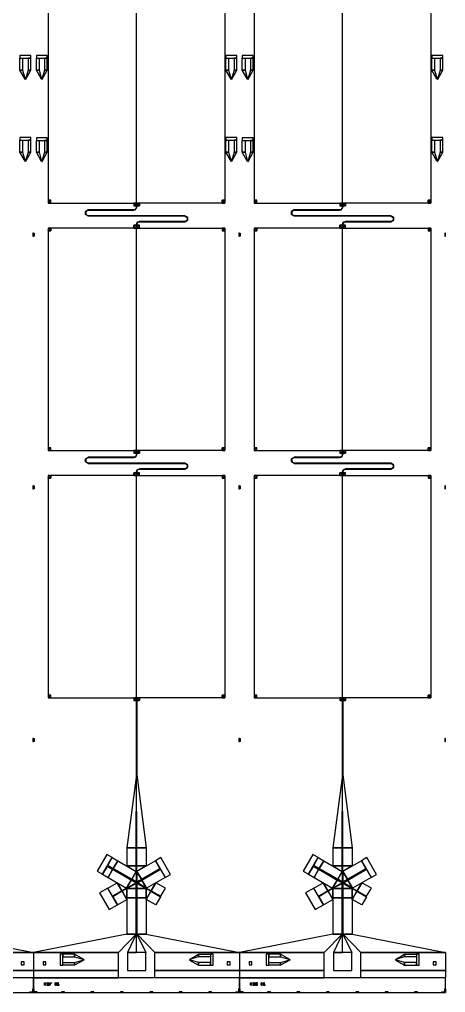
# Model space of a CAD drawing. Extents: x -50899 to 50899, y -48295 to 50898.
# Drawn here: x -8863 to 2825, y -24250 to 2437 of the extents above; entities that cross this region are included whole.
import ezdxf

# ---------------------------------------------------------------- set-up
doc = ezdxf.new("R2010")
doc.units = 0

# ---------------------------------------------------------------- blocks, each defined once
blk = doc.blocks.new('C1E')
for points in [[(5175, 25600), (5175, 25525), (5475, 25525), (5475, 25600), (5175, 25600)], [(5175, 25600), (5175, 25525), (5475, 25525), (5475, 25600), (5175, 25600)], [(5250, 25525), (5250, 25200), (5175, 25200), (5175, 25525), (5250, 25525)], [(5250, 25525), (5250, 25200), (5175, 25200), (5175, 25525), (5250, 25525)], [(5400, 25525), (5400, 25200), (5475, 25200), (5475, 25525), (5400, 25525)], [(5400, 25525), (5400, 25200), (5475, 25200), (5475, 25525), (5400, 25525)], [(5250, 25200), (5320, 24950), (5315, 24950), (5175, 25200), (5250, 25200)], [(5250, 25200), (5320, 24950), (5315, 24950), (5175, 25200), (5250, 25200)], [(5400, 25200), (5330, 24950), (5335, 24950), (5475, 25200), (5400, 25200)], [(5400, 25200), (5330, 24950), (5335, 24950), (5475, 25200), (5400, 25200)], [(5175, 23350), (5175, 23275), (5475, 23275), (5475, 23350), (5175, 23350)], [(5175, 23350), (5175, 23275), (5475, 23275), (5475, 23350), (5175, 23350)], [(5250, 23275), (5250, 22950), (5175, 22950), (5175, 23275), (5250, 23275)], [(5250, 23275), (5250, 22950), (5175, 22950), (5175, 23275), (5250, 23275)], [(5400, 23275), (5400, 22950), (5475, 22950), (5475, 23275), (5400, 23275)], [(5400, 23275), (5400, 22950), (5475, 22950), (5475, 23275), (5400, 23275)], [(5250, 22950), (5320, 22700), (5315, 22700), (5175, 22950), (5250, 22950)], [(5250, 22950), (5320, 22700), (5315, 22700), (5175, 22950), (5250, 22950)], [(5400, 22950), (5330, 22700), (5335, 22700), (5475, 22950), (5400, 22950)], [(5400, 22950), (5330, 22700), (5335, 22700), (5475, 22950), (5400, 22950)], [(5550, 20646), (5550, 20726), (5530, 20726), (5530, 20646), (5550, 20646)], [(5550, 13717), (5550, 13797), (5530, 13797), (5530, 13717), (5550, 13717)], [(5550, 6789), (5550, 6869), (5530, 6869), (5530, 6789), (5550, 6789)], [(3225, 1000), (2740, 1500), (2990, 1500), (5550, 1000), (3225, 1000)], [(3225, 500), (3225, 1000), (5550, 1000), (5550, 500), (3225, 500)], [(5210, 740), (5210, 660), (5290, 660), (5290, 740), (5210, 740)], [(5550, -100), (5550, 300), (-100, 300), (-100, -100), (5550, -100)], [(3225, 300), (3225, 500), (5550, 500), (5550, 300), (3225, 300)], [(5550, -100), (5450, -100), (5450, -80), (5530, -80), (5530, 0), (5550, 0), (5550, -100)]]:
    blk.add_lwpolyline(points)
blk = doc.blocks.new('C1F')
for points in [[(2724, 21553), (2724, 27653), (301, 27653), (301, 21553), (2724, 21553)], [(2726, 21553), (2726, 27653), (5149, 27653), (5149, 21553), (2726, 21553)], [(-25, 25600), (-25, 25525), (275, 25525), (275, 25600), (-25, 25600)], [(-25, 25600), (-25, 25525), (275, 25525), (275, 25600), (-25, 25600)], [(50, 25525), (50, 25200), (-25, 25200), (-25, 25525), (50, 25525)], [(50, 25525), (50, 25200), (-25, 25200), (-25, 25525), (50, 25525)], [(200, 25525), (200, 25200), (275, 25200), (275, 25525), (200, 25525)], [(200, 25525), (200, 25200), (275, 25200), (275, 25525), (200, 25525)], [(5175, 25600), (5175, 25525), (5475, 25525), (5475, 25600), (5175, 25600)], [(5175, 25600), (5175, 25525), (5475, 25525), (5475, 25600), (5175, 25600)], [(5250, 25525), (5250, 25200), (5175, 25200), (5175, 25525), (5250, 25525)], [(5250, 25525), (5250, 25200), (5175, 25200), (5175, 25525), (5250, 25525)], [(5400, 25525), (5400, 25200), (5475, 25200), (5475, 25525), (5400, 25525)], [(5400, 25525), (5400, 25200), (5475, 25200), (5475, 25525), (5400, 25525)], [(50, 25200), (120, 24950), (115, 24950), (-25, 25200), (50, 25200)], [(50, 25200), (120, 24950), (115, 24950), (-25, 25200), (50, 25200)], [(200, 25200), (130, 24950), (135, 24950), (275, 25200), (200, 25200)], [(200, 25200), (130, 24950), (135, 24950), (275, 25200), (200, 25200)], [(5250, 25200), (5320, 24950), (5315, 24950), (5175, 25200), (5250, 25200)], [(5250, 25200), (5320, 24950), (5315, 24950), (5175, 25200), (5250, 25200)], [(5400, 25200), (5330, 24950), (5335, 24950), (5475, 25200), (5400, 25200)], [(5400, 25200), (5330, 24950), (5335, 24950), (5475, 25200), (5400, 25200)], [(-25, 23345), (-25, 23270), (275, 23270), (275, 23345), (-25, 23345)], [(-25, 23345), (-25, 23270), (275, 23270), (275, 23345), (-25, 23345)], [(50, 23270), (50, 22945), (-25, 22945), (-25, 23270), (50, 23270)], [(50, 23270), (50, 22945), (-25, 22945), (-25, 23270), (50, 23270)], [(200, 23270), (200, 22945), (275, 22945), (275, 23270), (200, 23270)], [(200, 23270), (200, 22945), (275, 22945), (275, 23270), (200, 23270)], [(5175, 23350), (5175, 23275), (5475, 23275), (5475, 23350), (5175, 23350)], [(5175, 23350), (5175, 23275), (5475, 23275), (5475, 23350), (5175, 23350)], [(5250, 23275), (5250, 22950), (5175, 22950), (5175, 23275), (5250, 23275)], [(5250, 23275), (5250, 22950), (5175, 22950), (5175, 23275), (5250, 23275)], [(5400, 23275), (5400, 22950), (5475, 22950), (5475, 23275), (5400, 23275)], [(5400, 23275), (5400, 22950), (5475, 22950), (5475, 23275), (5400, 23275)], [(50, 22945), (120, 22695), (115, 22695), (-25, 22945), (50, 22945)], [(50, 22945), (120, 22695), (115, 22695), (-25, 22945), (50, 22945)], [(200, 22945), (130, 22695), (135, 22695), (275, 22945), (200, 22945)], [(200, 22945), (130, 22695), (135, 22695), (275, 22945), (200, 22945)], [(5250, 22950), (5320, 22700), (5315, 22700), (5175, 22950), (5250, 22950)], [(5250, 22950), (5320, 22700), (5315, 22700), (5175, 22950), (5250, 22950)], [(5400, 22950), (5330, 22700), (5335, 22700), (5475, 22950), (5400, 22950)], [(5400, 22950), (5330, 22700), (5335, 22700), (5475, 22950), (5400, 22950)], [(376, 21553), (376, 21628), (301, 21628), (301, 21553), (376, 21553)], [(301, 21628), (311, 21590), (338, 21563), (376, 21553), (376, 21590), (357, 21595), (344, 21609), (338, 21628), (301, 21628)], [(338, 21628), (344, 21609), (357, 21595), (376, 21590), (376, 21628), (376, 21628), (376, 21628), (376, 21628), (338, 21628)], [(5149, 21553), (5149, 21628), (5074, 21628), (5074, 21553), (5149, 21553)], [(5149, 21628), (5139, 21590), (5112, 21563), (5074, 21553), (5074, 21590), (5093, 21595), (5106, 21609), (5112, 21628), (5149, 21628)], [(5112, 21628), (5106, 21609), (5093, 21595), (5074, 21590), (5074, 21628), (5074, 21628), (5074, 21628), (5074, 21628), (5112, 21628)], [(1400, 21197), (1327, 21239), (1327, 21324), (1400, 21366), (1400, 21363), (1329, 21322), (1329, 21241), (1400, 21200), (1400, 21197)], [(1400, 21203), (1332, 21242), (1332, 21321), (1400, 21360), (1400, 21357), (1335, 21319), (1335, 21244), (1400, 21206), (1400, 21203)], [(1400, 21363), (2645, 21363), (2645, 21366), (1400, 21366), (1400, 21363)], [(1400, 21360), (2645, 21360), (2645, 21357), (1400, 21357), (1400, 21360)], [(2645, 21357), (2687, 21368), (2718, 21399), (2730, 21442), (2726, 21442), (2716, 21401), (2686, 21371), (2645, 21360), (2645, 21357)], [(2645, 21363), (2684, 21374), (2713, 21402), (2724, 21442), (2720, 21442), (2710, 21404), (2683, 21376), (2645, 21366), (2645, 21363)], [(2646, 21553), (2646, 21478), (2720, 21478), (2720, 21553), (2646, 21553)], [(2720, 21478), (2710, 21515), (2683, 21543), (2646, 21553), (2646, 21515), (2664, 21510), (2678, 21496), (2683, 21478), (2720, 21478)], [(2683, 21478), (2678, 21496), (2664, 21510), (2646, 21515), (2646, 21478), (2646, 21478), (2646, 21478), (2646, 21478), (2683, 21478)], [(2724, 21442), (2724, 21553), (2720, 21553), (2720, 21442), (2724, 21442)], [(2726, 21442), (2726, 21553), (2730, 21553), (2730, 21442), (2726, 21442)], [(2730, 21553), (2730, 21478), (2804, 21478), (2804, 21553), (2730, 21553)], [(2730, 21478), (2740, 21515), (2767, 21543), (2804, 21553), (2804, 21515), (2786, 21510), (2772, 21496), (2767, 21478), (2730, 21478)], [(2767, 21478), (2772, 21496), (2786, 21510), (2804, 21515), (2804, 21478), (2804, 21478), (2804, 21478), (2804, 21478), (2767, 21478)], [(4050, 21203), (1400, 21203), (1400, 21206), (4050, 21206), (4050, 21203)], [(4050, 21200), (1400, 21200), (1400, 21197), (4050, 21197), (4050, 21200)], [(4050, 21037), (4123, 21079), (4123, 21164), (4050, 21206), (4050, 21203), (4121, 21162), (4121, 21081), (4050, 21040), (4050, 21037)], [(4050, 21043), (4118, 21082), (4118, 21161), (4050, 21200), (4050, 21197), (4115, 21159), (4115, 21084), (4050, 21046), (4050, 21043)], [(2724, 14767), (2724, 20867), (301, 20867), (301, 14767), (2724, 14767)], [(301, 20867), (301, 20792), (376, 20792), (376, 20867), (301, 20867)], [(301, 20792), (311, 20829), (338, 20857), (376, 20867), (376, 20829), (357, 20824), (344, 20810), (338, 20792), (301, 20792)], [(338, 20792), (344, 20810), (357, 20824), (376, 20829), (376, 20792), (376, 20792), (376, 20792), (376, 20792), (338, 20792)], [(2720, 20867), (2720, 20942), (2646, 20942), (2646, 20867), (2720, 20867)], [(2720, 20942), (2710, 20904), (2683, 20877), (2646, 20867), (2646, 20904), (2664, 20909), (2678, 20923), (2683, 20942), (2720, 20942)], [(2683, 20942), (2678, 20923), (2664, 20909), (2646, 20904), (2646, 20942), (2646, 20942), (2646, 20942), (2646, 20942), (2683, 20942)], [(2720, 20962), (2732, 21004), (2763, 21035), (2805, 21046), (2805, 21043), (2764, 21032), (2734, 21002), (2724, 20962), (2720, 20962)], [(2724, 20867), (2724, 20962), (2720, 20962), (2720, 20867), (2724, 20867)], [(2726, 20962), (2737, 21001), (2766, 21030), (2805, 21040), (2805, 21037), (2767, 21027), (2740, 20999), (2730, 20962), (2726, 20962)], [(2726, 20867), (2726, 20962), (2730, 20962), (2730, 20867), (2726, 20867)], [(2726, 14767), (2726, 20867), (5149, 20867), (5149, 14767), (2726, 14767)], [(2804, 20867), (2804, 20942), (2730, 20942), (2730, 20867), (2804, 20867)], [(2730, 20942), (2740, 20904), (2767, 20877), (2804, 20867), (2804, 20904), (2786, 20909), (2772, 20923), (2767, 20942), (2730, 20942)], [(2767, 20942), (2772, 20923), (2786, 20909), (2804, 20904), (2804, 20942), (2804, 20942), (2804, 20942), (2804, 20942), (2767, 20942)], [(2805, 21043), (4050, 21043), (4050, 21046), (2805, 21046), (2805, 21043)], [(2805, 21040), (4050, 21040), (4050, 21037), (2805, 21037), (2805, 21040)], [(5074, 20867), (5074, 20792), (5149, 20792), (5149, 20867), (5074, 20867)], [(5149, 20792), (5139, 20829), (5112, 20857), (5074, 20867), (5074, 20829), (5093, 20824), (5106, 20810), (5112, 20792), (5149, 20792)], [(5112, 20792), (5106, 20810), (5093, 20824), (5074, 20829), (5074, 20792), (5074, 20792), (5074, 20792), (5074, 20792), (5112, 20792)], [(-100, 20646), (-100, 20726), (-80, 20726), (-80, 20646), (-100, 20646)], [(5550, 20646), (5550, 20726), (5530, 20726), (5530, 20646), (5550, 20646)], [(376, 14767), (376, 14842), (301, 14842), (301, 14767), (376, 14767)], [(301, 14842), (311, 14804), (338, 14777), (376, 14767), (376, 14804), (357, 14809), (344, 14823), (338, 14842), (301, 14842)], [(338, 14842), (344, 14823), (357, 14809), (376, 14804), (376, 14842), (376, 14842), (376, 14842), (376, 14842), (338, 14842)], [(2646, 14767), (2646, 14692), (2720, 14692), (2720, 14767), (2646, 14767)], [(2720, 14692), (2710, 14729), (2683, 14757), (2646, 14767), (2646, 14729), (2664, 14724), (2678, 14710), (2683, 14692), (2720, 14692)], [(2683, 14692), (2678, 14710), (2664, 14724), (2646, 14729), (2646, 14692), (2646, 14692), (2646, 14692), (2646, 14692), (2683, 14692)], [(2724, 14656), (2724, 14767), (2720, 14767), (2720, 14656), (2724, 14656)], [(2726, 14656), (2726, 14767), (2730, 14767), (2730, 14656), (2726, 14656)], [(2730, 14767), (2730, 14692), (2804, 14692), (2804, 14767), (2730, 14767)], [(2730, 14692), (2740, 14729), (2767, 14757), (2804, 14767), (2804, 14729), (2786, 14724), (2772, 14710), (2767, 14692), (2730, 14692)], [(2767, 14692), (2772, 14710), (2786, 14724), (2804, 14729), (2804, 14692), (2804, 14692), (2804, 14692), (2804, 14692), (2767, 14692)], [(5149, 14767), (5149, 14842), (5074, 14842), (5074, 14767), (5149, 14767)], [(5149, 14842), (5139, 14804), (5112, 14777), (5074, 14767), (5074, 14804), (5093, 14809), (5106, 14823), (5112, 14842), (5149, 14842)], [(5112, 14842), (5106, 14823), (5093, 14809), (5074, 14804), (5074, 14842), (5074, 14842), (5074, 14842), (5074, 14842), (5112, 14842)], [(1400, 14411), (1327, 14453), (1327, 14538), (1400, 14580), (1400, 14577), (1329, 14536), (1329, 14455), (1400, 14414), (1400, 14411)], [(1400, 14417), (1332, 14456), (1332, 14535), (1400, 14574), (1400, 14571), (1335, 14533), (1335, 14458), (1400, 14420), (1400, 14417)], [(1400, 14577), (2645, 14577), (2645, 14580), (1400, 14580), (1400, 14577)], [(1400, 14574), (2645, 14574), (2645, 14571), (1400, 14571), (1400, 14574)], [(4050, 14417), (1400, 14417), (1400, 14420), (4050, 14420), (4050, 14417)], [(4050, 14414), (1400, 14414), (1400, 14411), (4050, 14411), (4050, 14414)], [(2645, 14571), (2687, 14582), (2718, 14613), (2730, 14656), (2726, 14656), (2716, 14615), (2686, 14585), (2645, 14574), (2645, 14571)], [(2645, 14577), (2684, 14588), (2713, 14616), (2724, 14656), (2720, 14656), (2710, 14618), (2683, 14590), (2645, 14580), (2645, 14577)], [(4050, 14251), (4123, 14293), (4123, 14378), (4050, 14420), (4050, 14417), (4121, 14376), (4121, 14295), (4050, 14254), (4050, 14251)], [(4050, 14257), (4118, 14296), (4118, 14375), (4050, 14414), (4050, 14411), (4115, 14373), (4115, 14298), (4050, 14260), (4050, 14257)], [(2720, 14081), (2720, 14156), (2646, 14156), (2646, 14081), (2720, 14081)], [(2720, 14156), (2710, 14118), (2683, 14091), (2646, 14081), (2646, 14118), (2664, 14123), (2678, 14137), (2683, 14156), (2720, 14156)], [(2683, 14156), (2678, 14137), (2664, 14123), (2646, 14118), (2646, 14156), (2646, 14156), (2646, 14156), (2646, 14156), (2683, 14156)], [(2720, 14176), (2732, 14218), (2763, 14249), (2805, 14260), (2805, 14257), (2764, 14246), (2734, 14216), (2724, 14176), (2720, 14176)], [(2724, 14081), (2724, 14176), (2720, 14176), (2720, 14081), (2724, 14081)], [(2726, 14176), (2737, 14215), (2766, 14244), (2805, 14254), (2805, 14251), (2767, 14241), (2740, 14213), (2730, 14176), (2726, 14176)], [(2726, 14081), (2726, 14176), (2730, 14176), (2730, 14081), (2726, 14081)], [(2804, 14081), (2804, 14156), (2730, 14156), (2730, 14081), (2804, 14081)], [(2730, 14156), (2740, 14118), (2767, 14091), (2804, 14081), (2804, 14118), (2786, 14123), (2772, 14137), (2767, 14156), (2730, 14156)], [(2767, 14156), (2772, 14137), (2786, 14123), (2804, 14118), (2804, 14156), (2804, 14156), (2804, 14156), (2804, 14156), (2767, 14156)], [(2805, 14257), (4050, 14257), (4050, 14260), (2805, 14260), (2805, 14257)], [(2805, 14254), (4050, 14254), (4050, 14251), (2805, 14251), (2805, 14254)], [(2724, 7981), (2724, 14081), (301, 14081), (301, 7981), (2724, 7981)], [(301, 14081), (301, 14006), (376, 14006), (376, 14081), (301, 14081)], [(301, 14006), (311, 14043), (338, 14071), (376, 14081), (376, 14043), (357, 14038), (344, 14024), (338, 14006), (301, 14006)], [(338, 14006), (344, 14024), (357, 14038), (376, 14043), (376, 14006), (376, 14006), (376, 14006), (376, 14006), (338, 14006)], [(2726, 7981), (2726, 14081), (5149, 14081), (5149, 7981), (2726, 7981)], [(5074, 14081), (5074, 14006), (5149, 14006), (5149, 14081), (5074, 14081)], [(5149, 14006), (5139, 14043), (5112, 14071), (5074, 14081), (5074, 14043), (5093, 14038), (5106, 14024), (5112, 14006), (5149, 14006)], [(5112, 14006), (5106, 14024), (5093, 14038), (5074, 14043), (5074, 14006), (5074, 14006), (5074, 14006), (5074, 14006), (5112, 14006)], [(-100, 13717), (-100, 13797), (-80, 13797), (-80, 13717), (-100, 13717)], [(5550, 13717), (5550, 13797), (5530, 13797), (5530, 13717), (5550, 13717)], [(376, 7981), (376, 8056), (301, 8056), (301, 7981), (376, 7981)], [(301, 8056), (311, 8018), (338, 7991), (376, 7981), (376, 8018), (357, 8023), (344, 8037), (338, 8056), (301, 8056)], [(338, 8056), (344, 8037), (357, 8023), (376, 8018), (376, 8056), (376, 8056), (376, 8056), (376, 8056), (338, 8056)], [(5149, 7981), (5149, 8056), (5074, 8056), (5074, 7981), (5149, 7981)], [(5149, 8056), (5139, 8018), (5112, 7991), (5074, 7981), (5074, 8018), (5093, 8023), (5106, 8037), (5112, 8056), (5149, 8056)], [(5112, 8056), (5106, 8037), (5093, 8023), (5074, 8018), (5074, 8056), (5074, 8056), (5074, 8056), (5074, 8056), (5112, 8056)], [(2646, 7981), (2646, 7906), (2720, 7906), (2720, 7981), (2646, 7981)], [(2720, 7906), (2710, 7943), (2683, 7971), (2646, 7981), (2646, 7943), (2664, 7938), (2678, 7924), (2683, 7906), (2720, 7906)], [(2683, 7906), (2678, 7924), (2664, 7938), (2646, 7943), (2646, 7906), (2646, 7906), (2646, 7906), (2646, 7906), (2683, 7906)], [(2724, 5871), (2724, 7981), (2720, 7981), (2720, 5871), (2724, 5871)], [(2726, 5871), (2726, 7981), (2730, 7981), (2730, 5871), (2726, 5871)], [(2730, 7981), (2730, 7906), (2804, 7906), (2804, 7981), (2730, 7981)], [(2730, 7906), (2740, 7943), (2767, 7971), (2804, 7981), (2804, 7943), (2786, 7938), (2772, 7924), (2767, 7906), (2730, 7906)], [(2767, 7906), (2772, 7924), (2786, 7938), (2804, 7943), (2804, 7906), (2804, 7906), (2804, 7906), (2804, 7906), (2767, 7906)], [(-100, 6789), (-100, 6869), (-80, 6869), (-80, 6789), (-100, 6789)], [(5550, 6789), (5550, 6869), (5530, 6869), (5530, 6789), (5550, 6789)], [(2718, 3871), (2724, 5871), (2720, 5871), (2460, 3871), (2718, 3871)], [(2732, 3871), (2726, 5871), (2730, 5871), (2990, 3871), (2732, 3871)], [(2718, 3371), (2718, 3871), (2460, 3871), (2460, 3371), (2718, 3371)], [(2732, 3371), (2732, 3871), (2990, 3871), (2990, 3371), (2732, 3371)], [(2059, 3602), (1910, 3688), (1645, 3229), (1794, 3143), (2059, 3602)], [(2083, 3300), (1934, 3386), (2059, 3602), (2208, 3516), (2083, 3300)], [(2592, 3005), (2083, 3300), (2208, 3516), (2718, 3222), (2592, 3005)], [(2858, 3005), (3367, 3300), (3242, 3516), (2732, 3222), (2858, 3005)], [(3507, 3057), (3652, 3141), (3387, 3600), (3242, 3516), (3507, 3057)], [(2068, 3274), (1919, 3360), (1794, 3143), (1943, 3057), (2068, 3274)], [(2578, 2979), (2068, 3274), (1943, 3057), (2452, 2763), (2578, 2979)], [(2589, 2999), (2079, 3293), (2071, 3280), (2581, 2986), (2589, 2999)], [(2718, 3222), (2718, 3371), (2460, 3371), (2718, 3222), (2718, 3222)], [(2718, 2933), (2592, 3005), (2718, 3222), (2718, 2933), (2718, 2933)], [(2732, 3222), (2732, 3371), (2990, 3371), (2732, 3222), (2732, 3222)], [(2732, 2933), (2858, 3005), (2732, 3222), (2732, 2933), (2732, 2933)], [(2869, 2986), (3379, 3280), (3371, 3293), (2861, 2999), (2869, 2986)], [(2872, 2979), (3382, 3274), (3507, 3057), (2998, 2763), (2872, 2979)], [(2702, 2907), (2578, 2979), (2452, 2763), (2702, 2907), (2702, 2907)], [(2710, 2920), (2585, 2992), (2581, 2986), (2706, 2914), (2710, 2920)], [(2710, 2920), (2585, 2992), (2589, 2999), (2714, 2927), (2710, 2920)], [(2740, 2920), (2865, 2992), (2861, 2999), (2736, 2927), (2740, 2920)], [(2740, 2920), (2865, 2992), (2869, 2986), (2744, 2914), (2740, 2920)], [(2748, 2907), (2872, 2979), (2998, 2763), (2748, 2907), (2748, 2907)], [(1935, 2762), (1712, 2633), (1977, 2174), (2200, 2303), (1935, 2762)], [(2324, 2689), (2064, 2539), (1935, 2762), (2195, 2912), (2324, 2689)], [(2331, 2676), (2071, 2526), (2200, 2303), (2460, 2453), (2331, 2676)], [(2452, 2763), (2324, 2689), (2195, 2912), (2452, 2763), (2452, 2763)], [(2460, 2750), (2331, 2676), (2460, 2453), (2460, 2750), (2460, 2750)], [(2710, 2750), (2710, 2894), (2710, 2894), (2460, 2750), (2710, 2750)], [(2710, 2500), (2710, 2750), (2460, 2750), (2460, 2500), (2710, 2500)], [(2725, 2920), (2714, 2927), (2706, 2914), (2718, 2907), (2725, 2920)], [(2725, 2907), (2725, 2920), (2725, 2920), (2718, 2907), (2725, 2907)], [(2732, 2894), (2732, 2907), (2718, 2907), (2718, 2894), (2732, 2894)], [(2725, 2750), (2725, 2894), (2718, 2894), (2718, 2750), (2725, 2750)], [(2732, 2500), (2732, 2750), (2718, 2750), (2718, 2500), (2732, 2500)], [(2732, 2907), (2744, 2914), (2736, 2927), (2725, 2920), (2732, 2907)], [(2725, 2907), (2725, 2920), (2725, 2920), (2732, 2907), (2725, 2907)], [(2725, 2750), (2725, 2894), (2732, 2894), (2732, 2750), (2725, 2750)], [(2740, 2750), (2740, 2894), (2740, 2894), (2990, 2750), (2740, 2750)], [(2740, 2500), (2740, 2750), (2990, 2750), (2990, 2500), (2740, 2500)], [(2990, 2750), (3119, 2676), (2990, 2453), (2990, 2750), (2990, 2750)], [(3119, 2676), (3379, 2526), (3250, 2303), (2990, 2453), (3119, 2676)], [(2998, 2763), (3126, 2689), (3255, 2912), (2998, 2763), (2998, 2763)], [(3126, 2689), (3386, 2539), (3515, 2762), (3255, 2912), (3126, 2689)], [(2710, 1500), (2710, 2500), (2460, 2500), (2460, 1500), (2710, 1500)], [(2732, 1500), (2732, 2500), (2718, 2500), (2718, 1500), (2732, 1500)], [(2740, 1500), (2740, 2500), (2990, 2500), (2990, 1500), (2740, 1500)], [(2225, 1000), (2710, 1500), (2460, 1500), (-100, 1000), (2225, 1000)], [(2725, 1000), (2725, 1500), (2718, 1500), (2475, 1000), (2725, 1000)], [(2725, 1000), (2725, 1500), (2732, 1500), (2975, 1000), (2725, 1000)], [(3225, 1000), (2740, 1500), (2990, 1500), (5550, 1000), (3225, 1000)], [(2225, 500), (2225, 1000), (-100, 1000), (-100, 500), (2225, 500)], [(625, 650), (700, 650), (700, 950), (625, 950), (625, 650)], [(625, 650), (700, 650), (700, 950), (625, 950), (625, 650)], [(700, 875), (1025, 875), (1025, 950), (700, 950), (700, 875)], [(700, 875), (1025, 875), (1025, 950), (700, 950), (700, 875)], [(1025, 875), (1275, 805), (1275, 810), (1025, 950), (1025, 875)], [(1025, 875), (1275, 805), (1275, 810), (1025, 950), (1025, 875)], [(2975, 500), (2975, 1000), (2475, 1000), (2475, 500), (2975, 500)], [(3225, 500), (3225, 1000), (5550, 1000), (5550, 500), (3225, 500)], [(4425, 875), (4175, 805), (4175, 810), (4425, 950), (4425, 875)], [(4425, 875), (4175, 805), (4175, 810), (4425, 950), (4425, 875)], [(4750, 875), (4425, 875), (4425, 950), (4750, 950), (4750, 875)], [(4750, 875), (4425, 875), (4425, 950), (4750, 950), (4750, 875)], [(4825, 950), (4750, 950), (4750, 650), (4825, 650), (4825, 950)], [(4825, 950), (4750, 950), (4750, 650), (4825, 650), (4825, 950)], [(160, 740), (160, 660), (240, 660), (240, 740), (160, 740)], [(700, 725), (1025, 725), (1025, 650), (700, 650), (700, 725)], [(700, 725), (1025, 725), (1025, 650), (700, 650), (700, 725)], [(1025, 725), (1275, 795), (1275, 790), (1025, 650), (1025, 725)], [(1025, 725), (1275, 795), (1275, 790), (1025, 650), (1025, 725)], [(4425, 725), (4175, 795), (4175, 790), (4425, 650), (4425, 725)], [(4425, 725), (4175, 795), (4175, 790), (4425, 650), (4425, 725)], [(4750, 725), (4425, 725), (4425, 650), (4750, 650), (4750, 725)], [(4750, 725), (4425, 725), (4425, 650), (4750, 650), (4750, 725)], [(5210, 740), (5210, 660), (5290, 660), (5290, 740), (5210, 740)], [(2225, 300), (2225, 500), (-100, 500), (-100, 300), (2225, 300)], [(5550, -100), (5550, 300), (-100, 300), (-100, -100), (5550, -100)], [(3225, 300), (3225, 500), (5550, 500), (5550, 300), (3225, 300)], [(-100, -100), (0, -100), (0, -80), (-80, -80), (-80, 0), (-100, 0), (-100, -100)], [(200, 100), (200, 170), (252, 170), (252, 161), (218, 161), (218, 109), (252, 109), (252, 100), (200, 100), (200, 100)], [(270, 100), (322, 100), (322, 109), (305, 109), (305, 170), (288, 170), (270, 161), (270, 152), (288, 152), (288, 109), (270, 109), (270, 100), (270, 100)], [(340, 100), (340, 170), (392, 170), (392, 161), (358, 161), (358, 144), (375, 144), (375, 135), (358, 135), (358, 100), (340, 100), (340, 100)], [(5550, -100), (5450, -100), (5450, -80), (5530, -80), (5530, 0), (5550, 0), (5550, -100)], [(667, -100), (747, -100), (747, -80), (667, -80), (667, -100)], [(1474, -100), (1554, -100), (1554, -80), (1474, -80), (1474, -100)], [(2281, -100), (2361, -100), (2361, -80), (2281, -80), (2281, -100)], [(3089, -100), (3169, -100), (3169, -80), (3089, -80), (3089, -100)], [(3896, -100), (3976, -100), (3976, -80), (3896, -80), (3896, -100)], [(4703, -100), (4783, -100), (4783, -80), (4703, -80), (4703, -100)]]:
    blk.add_lwpolyline(points)
blk = doc.blocks.new('C1G')
for points in [[(2724, 21553), (2724, 27653), (301, 27653), (301, 21553), (2724, 21553)], [(2726, 21553), (2726, 27653), (5149, 27653), (5149, 21553), (2726, 21553)], [(-25, 25600), (-25, 25525), (275, 25525), (275, 25600), (-25, 25600)], [(-25, 25600), (-25, 25525), (275, 25525), (275, 25600), (-25, 25600)], [(50, 25525), (50, 25200), (-25, 25200), (-25, 25525), (50, 25525)], [(50, 25525), (50, 25200), (-25, 25200), (-25, 25525), (50, 25525)], [(200, 25525), (200, 25200), (275, 25200), (275, 25525), (200, 25525)], [(200, 25525), (200, 25200), (275, 25200), (275, 25525), (200, 25525)], [(5175, 25600), (5175, 25525), (5475, 25525), (5475, 25600), (5175, 25600)], [(5175, 25600), (5175, 25525), (5475, 25525), (5475, 25600), (5175, 25600)], [(5250, 25525), (5250, 25200), (5175, 25200), (5175, 25525), (5250, 25525)], [(5250, 25525), (5250, 25200), (5175, 25200), (5175, 25525), (5250, 25525)], [(5400, 25525), (5400, 25200), (5475, 25200), (5475, 25525), (5400, 25525)], [(5400, 25525), (5400, 25200), (5475, 25200), (5475, 25525), (5400, 25525)], [(50, 25200), (120, 24950), (115, 24950), (-25, 25200), (50, 25200)], [(50, 25200), (120, 24950), (115, 24950), (-25, 25200), (50, 25200)], [(200, 25200), (130, 24950), (135, 24950), (275, 25200), (200, 25200)], [(200, 25200), (130, 24950), (135, 24950), (275, 25200), (200, 25200)], [(5250, 25200), (5320, 24950), (5315, 24950), (5175, 25200), (5250, 25200)], [(5250, 25200), (5320, 24950), (5315, 24950), (5175, 25200), (5250, 25200)], [(5400, 25200), (5330, 24950), (5335, 24950), (5475, 25200), (5400, 25200)], [(5400, 25200), (5330, 24950), (5335, 24950), (5475, 25200), (5400, 25200)], [(-25, 23345), (-25, 23270), (275, 23270), (275, 23345), (-25, 23345)], [(-25, 23345), (-25, 23270), (275, 23270), (275, 23345), (-25, 23345)], [(50, 23270), (50, 22945), (-25, 22945), (-25, 23270), (50, 23270)], [(50, 23270), (50, 22945), (-25, 22945), (-25, 23270), (50, 23270)], [(200, 23270), (200, 22945), (275, 22945), (275, 23270), (200, 23270)], [(200, 23270), (200, 22945), (275, 22945), (275, 23270), (200, 23270)], [(5175, 23350), (5175, 23275), (5475, 23275), (5475, 23350), (5175, 23350)], [(5175, 23350), (5175, 23275), (5475, 23275), (5475, 23350), (5175, 23350)], [(5250, 23275), (5250, 22950), (5175, 22950), (5175, 23275), (5250, 23275)], [(5250, 23275), (5250, 22950), (5175, 22950), (5175, 23275), (5250, 23275)], [(5400, 23275), (5400, 22950), (5475, 22950), (5475, 23275), (5400, 23275)], [(5400, 23275), (5400, 22950), (5475, 22950), (5475, 23275), (5400, 23275)], [(50, 22945), (120, 22695), (115, 22695), (-25, 22945), (50, 22945)], [(50, 22945), (120, 22695), (115, 22695), (-25, 22945), (50, 22945)], [(200, 22945), (130, 22695), (135, 22695), (275, 22945), (200, 22945)], [(200, 22945), (130, 22695), (135, 22695), (275, 22945), (200, 22945)], [(5250, 22950), (5320, 22700), (5315, 22700), (5175, 22950), (5250, 22950)], [(5250, 22950), (5320, 22700), (5315, 22700), (5175, 22950), (5250, 22950)], [(5400, 22950), (5330, 22700), (5335, 22700), (5475, 22950), (5400, 22950)], [(5400, 22950), (5330, 22700), (5335, 22700), (5475, 22950), (5400, 22950)], [(376, 21553), (376, 21628), (301, 21628), (301, 21553), (376, 21553)], [(301, 21628), (311, 21590), (338, 21563), (376, 21553), (376, 21590), (357, 21595), (344, 21609), (338, 21628), (301, 21628)], [(338, 21628), (344, 21609), (357, 21595), (376, 21590), (376, 21628), (376, 21628), (376, 21628), (376, 21628), (338, 21628)], [(5149, 21553), (5149, 21628), (5074, 21628), (5074, 21553), (5149, 21553)], [(5149, 21628), (5139, 21590), (5112, 21563), (5074, 21553), (5074, 21590), (5093, 21595), (5106, 21609), (5112, 21628), (5149, 21628)], [(5112, 21628), (5106, 21609), (5093, 21595), (5074, 21590), (5074, 21628), (5074, 21628), (5074, 21628), (5074, 21628), (5112, 21628)], [(1400, 21197), (1327, 21239), (1327, 21324), (1400, 21366), (1400, 21363), (1329, 21322), (1329, 21241), (1400, 21200), (1400, 21197)], [(1400, 21203), (1332, 21242), (1332, 21321), (1400, 21360), (1400, 21357), (1335, 21319), (1335, 21244), (1400, 21206), (1400, 21203)], [(1400, 21363), (2645, 21363), (2645, 21366), (1400, 21366), (1400, 21363)], [(1400, 21360), (2645, 21360), (2645, 21357), (1400, 21357), (1400, 21360)], [(2645, 21357), (2687, 21368), (2718, 21399), (2730, 21442), (2726, 21442), (2716, 21401), (2686, 21371), (2645, 21360), (2645, 21357)], [(2645, 21363), (2684, 21374), (2713, 21402), (2724, 21442), (2720, 21442), (2710, 21404), (2683, 21376), (2645, 21366), (2645, 21363)], [(2646, 21553), (2646, 21478), (2720, 21478), (2720, 21553), (2646, 21553)], [(2720, 21478), (2710, 21515), (2683, 21543), (2646, 21553), (2646, 21515), (2664, 21510), (2678, 21496), (2683, 21478), (2720, 21478)], [(2683, 21478), (2678, 21496), (2664, 21510), (2646, 21515), (2646, 21478), (2646, 21478), (2646, 21478), (2646, 21478), (2683, 21478)], [(2724, 21442), (2724, 21553), (2720, 21553), (2720, 21442), (2724, 21442)], [(2726, 21442), (2726, 21553), (2730, 21553), (2730, 21442), (2726, 21442)], [(2730, 21553), (2730, 21478), (2804, 21478), (2804, 21553), (2730, 21553)], [(2730, 21478), (2740, 21515), (2767, 21543), (2804, 21553), (2804, 21515), (2786, 21510), (2772, 21496), (2767, 21478), (2730, 21478)], [(2767, 21478), (2772, 21496), (2786, 21510), (2804, 21515), (2804, 21478), (2804, 21478), (2804, 21478), (2804, 21478), (2767, 21478)], [(4050, 21203), (1400, 21203), (1400, 21206), (4050, 21206), (4050, 21203)], [(4050, 21200), (1400, 21200), (1400, 21197), (4050, 21197), (4050, 21200)], [(4050, 21037), (4123, 21079), (4123, 21164), (4050, 21206), (4050, 21203), (4121, 21162), (4121, 21081), (4050, 21040), (4050, 21037)], [(4050, 21043), (4118, 21082), (4118, 21161), (4050, 21200), (4050, 21197), (4115, 21159), (4115, 21084), (4050, 21046), (4050, 21043)], [(2724, 14767), (2724, 20867), (301, 20867), (301, 14767), (2724, 14767)], [(301, 20867), (301, 20792), (376, 20792), (376, 20867), (301, 20867)], [(301, 20792), (311, 20829), (338, 20857), (376, 20867), (376, 20829), (357, 20824), (344, 20810), (338, 20792), (301, 20792)], [(338, 20792), (344, 20810), (357, 20824), (376, 20829), (376, 20792), (376, 20792), (376, 20792), (376, 20792), (338, 20792)], [(2720, 20867), (2720, 20942), (2646, 20942), (2646, 20867), (2720, 20867)], [(2720, 20942), (2710, 20904), (2683, 20877), (2646, 20867), (2646, 20904), (2664, 20909), (2678, 20923), (2683, 20942), (2720, 20942)], [(2683, 20942), (2678, 20923), (2664, 20909), (2646, 20904), (2646, 20942), (2646, 20942), (2646, 20942), (2646, 20942), (2683, 20942)], [(2720, 20962), (2732, 21004), (2763, 21035), (2805, 21046), (2805, 21043), (2764, 21032), (2734, 21002), (2724, 20962), (2720, 20962)], [(2724, 20867), (2724, 20962), (2720, 20962), (2720, 20867), (2724, 20867)], [(2726, 20962), (2737, 21001), (2766, 21030), (2805, 21040), (2805, 21037), (2767, 21027), (2740, 20999), (2730, 20962), (2726, 20962)], [(2726, 20867), (2726, 20962), (2730, 20962), (2730, 20867), (2726, 20867)], [(2726, 14767), (2726, 20867), (5149, 20867), (5149, 14767), (2726, 14767)], [(2804, 20867), (2804, 20942), (2730, 20942), (2730, 20867), (2804, 20867)], [(2730, 20942), (2740, 20904), (2767, 20877), (2804, 20867), (2804, 20904), (2786, 20909), (2772, 20923), (2767, 20942), (2730, 20942)], [(2767, 20942), (2772, 20923), (2786, 20909), (2804, 20904), (2804, 20942), (2804, 20942), (2804, 20942), (2804, 20942), (2767, 20942)], [(2805, 21043), (4050, 21043), (4050, 21046), (2805, 21046), (2805, 21043)], [(2805, 21040), (4050, 21040), (4050, 21037), (2805, 21037), (2805, 21040)], [(5074, 20867), (5074, 20792), (5149, 20792), (5149, 20867), (5074, 20867)], [(5149, 20792), (5139, 20829), (5112, 20857), (5074, 20867), (5074, 20829), (5093, 20824), (5106, 20810), (5112, 20792), (5149, 20792)], [(5112, 20792), (5106, 20810), (5093, 20824), (5074, 20829), (5074, 20792), (5074, 20792), (5074, 20792), (5074, 20792), (5112, 20792)], [(-100, 20646), (-100, 20726), (-80, 20726), (-80, 20646), (-100, 20646)], [(5550, 20646), (5550, 20726), (5530, 20726), (5530, 20646), (5550, 20646)], [(376, 14767), (376, 14842), (301, 14842), (301, 14767), (376, 14767)], [(301, 14842), (311, 14804), (338, 14777), (376, 14767), (376, 14804), (357, 14809), (344, 14823), (338, 14842), (301, 14842)], [(338, 14842), (344, 14823), (357, 14809), (376, 14804), (376, 14842), (376, 14842), (376, 14842), (376, 14842), (338, 14842)], [(2646, 14767), (2646, 14692), (2720, 14692), (2720, 14767), (2646, 14767)], [(2720, 14692), (2710, 14729), (2683, 14757), (2646, 14767), (2646, 14729), (2664, 14724), (2678, 14710), (2683, 14692), (2720, 14692)], [(2683, 14692), (2678, 14710), (2664, 14724), (2646, 14729), (2646, 14692), (2646, 14692), (2646, 14692), (2646, 14692), (2683, 14692)], [(2724, 14656), (2724, 14767), (2720, 14767), (2720, 14656), (2724, 14656)], [(2726, 14656), (2726, 14767), (2730, 14767), (2730, 14656), (2726, 14656)], [(2730, 14767), (2730, 14692), (2804, 14692), (2804, 14767), (2730, 14767)], [(2730, 14692), (2740, 14729), (2767, 14757), (2804, 14767), (2804, 14729), (2786, 14724), (2772, 14710), (2767, 14692), (2730, 14692)], [(2767, 14692), (2772, 14710), (2786, 14724), (2804, 14729), (2804, 14692), (2804, 14692), (2804, 14692), (2804, 14692), (2767, 14692)], [(5149, 14767), (5149, 14842), (5074, 14842), (5074, 14767), (5149, 14767)], [(5149, 14842), (5139, 14804), (5112, 14777), (5074, 14767), (5074, 14804), (5093, 14809), (5106, 14823), (5112, 14842), (5149, 14842)], [(5112, 14842), (5106, 14823), (5093, 14809), (5074, 14804), (5074, 14842), (5074, 14842), (5074, 14842), (5074, 14842), (5112, 14842)], [(1400, 14411), (1327, 14453), (1327, 14538), (1400, 14580), (1400, 14577), (1329, 14536), (1329, 14455), (1400, 14414), (1400, 14411)], [(1400, 14417), (1332, 14456), (1332, 14535), (1400, 14574), (1400, 14571), (1335, 14533), (1335, 14458), (1400, 14420), (1400, 14417)], [(1400, 14577), (2645, 14577), (2645, 14580), (1400, 14580), (1400, 14577)], [(1400, 14574), (2645, 14574), (2645, 14571), (1400, 14571), (1400, 14574)], [(4050, 14417), (1400, 14417), (1400, 14420), (4050, 14420), (4050, 14417)], [(4050, 14414), (1400, 14414), (1400, 14411), (4050, 14411), (4050, 14414)], [(2645, 14571), (2687, 14582), (2718, 14613), (2730, 14656), (2726, 14656), (2716, 14615), (2686, 14585), (2645, 14574), (2645, 14571)], [(2645, 14577), (2684, 14588), (2713, 14616), (2724, 14656), (2720, 14656), (2710, 14618), (2683, 14590), (2645, 14580), (2645, 14577)], [(4050, 14251), (4123, 14293), (4123, 14378), (4050, 14420), (4050, 14417), (4121, 14376), (4121, 14295), (4050, 14254), (4050, 14251)], [(4050, 14257), (4118, 14296), (4118, 14375), (4050, 14414), (4050, 14411), (4115, 14373), (4115, 14298), (4050, 14260), (4050, 14257)], [(2720, 14081), (2720, 14156), (2646, 14156), (2646, 14081), (2720, 14081)], [(2720, 14156), (2710, 14118), (2683, 14091), (2646, 14081), (2646, 14118), (2664, 14123), (2678, 14137), (2683, 14156), (2720, 14156)], [(2683, 14156), (2678, 14137), (2664, 14123), (2646, 14118), (2646, 14156), (2646, 14156), (2646, 14156), (2646, 14156), (2683, 14156)], [(2720, 14176), (2732, 14218), (2763, 14249), (2805, 14260), (2805, 14257), (2764, 14246), (2734, 14216), (2724, 14176), (2720, 14176)], [(2724, 14081), (2724, 14176), (2720, 14176), (2720, 14081), (2724, 14081)], [(2726, 14176), (2737, 14215), (2766, 14244), (2805, 14254), (2805, 14251), (2767, 14241), (2740, 14213), (2730, 14176), (2726, 14176)], [(2726, 14081), (2726, 14176), (2730, 14176), (2730, 14081), (2726, 14081)], [(2804, 14081), (2804, 14156), (2730, 14156), (2730, 14081), (2804, 14081)], [(2730, 14156), (2740, 14118), (2767, 14091), (2804, 14081), (2804, 14118), (2786, 14123), (2772, 14137), (2767, 14156), (2730, 14156)], [(2767, 14156), (2772, 14137), (2786, 14123), (2804, 14118), (2804, 14156), (2804, 14156), (2804, 14156), (2804, 14156), (2767, 14156)], [(2805, 14257), (4050, 14257), (4050, 14260), (2805, 14260), (2805, 14257)], [(2805, 14254), (4050, 14254), (4050, 14251), (2805, 14251), (2805, 14254)], [(2724, 7981), (2724, 14081), (301, 14081), (301, 7981), (2724, 7981)], [(301, 14081), (301, 14006), (376, 14006), (376, 14081), (301, 14081)], [(301, 14006), (311, 14043), (338, 14071), (376, 14081), (376, 14043), (357, 14038), (344, 14024), (338, 14006), (301, 14006)], [(338, 14006), (344, 14024), (357, 14038), (376, 14043), (376, 14006), (376, 14006), (376, 14006), (376, 14006), (338, 14006)], [(2726, 7981), (2726, 14081), (5149, 14081), (5149, 7981), (2726, 7981)], [(5074, 14081), (5074, 14006), (5149, 14006), (5149, 14081), (5074, 14081)], [(5149, 14006), (5139, 14043), (5112, 14071), (5074, 14081), (5074, 14043), (5093, 14038), (5106, 14024), (5112, 14006), (5149, 14006)], [(5112, 14006), (5106, 14024), (5093, 14038), (5074, 14043), (5074, 14006), (5074, 14006), (5074, 14006), (5074, 14006), (5112, 14006)], [(-100, 13717), (-100, 13797), (-80, 13797), (-80, 13717), (-100, 13717)], [(5550, 13717), (5550, 13797), (5530, 13797), (5530, 13717), (5550, 13717)], [(376, 7981), (376, 8056), (301, 8056), (301, 7981), (376, 7981)], [(301, 8056), (311, 8018), (338, 7991), (376, 7981), (376, 8018), (357, 8023), (344, 8037), (338, 8056), (301, 8056)], [(338, 8056), (344, 8037), (357, 8023), (376, 8018), (376, 8056), (376, 8056), (376, 8056), (376, 8056), (338, 8056)], [(5149, 7981), (5149, 8056), (5074, 8056), (5074, 7981), (5149, 7981)], [(5149, 8056), (5139, 8018), (5112, 7991), (5074, 7981), (5074, 8018), (5093, 8023), (5106, 8037), (5112, 8056), (5149, 8056)], [(5112, 8056), (5106, 8037), (5093, 8023), (5074, 8018), (5074, 8056), (5074, 8056), (5074, 8056), (5074, 8056), (5112, 8056)], [(2646, 7981), (2646, 7906), (2720, 7906), (2720, 7981), (2646, 7981)], [(2720, 7906), (2710, 7943), (2683, 7971), (2646, 7981), (2646, 7943), (2664, 7938), (2678, 7924), (2683, 7906), (2720, 7906)], [(2683, 7906), (2678, 7924), (2664, 7938), (2646, 7943), (2646, 7906), (2646, 7906), (2646, 7906), (2646, 7906), (2683, 7906)], [(2724, 5871), (2724, 7981), (2720, 7981), (2720, 5871), (2724, 5871)], [(2726, 5871), (2726, 7981), (2730, 7981), (2730, 5871), (2726, 5871)], [(2730, 7981), (2730, 7906), (2804, 7906), (2804, 7981), (2730, 7981)], [(2730, 7906), (2740, 7943), (2767, 7971), (2804, 7981), (2804, 7943), (2786, 7938), (2772, 7924), (2767, 7906), (2730, 7906)], [(2767, 7906), (2772, 7924), (2786, 7938), (2804, 7943), (2804, 7906), (2804, 7906), (2804, 7906), (2804, 7906), (2767, 7906)], [(-100, 6789), (-100, 6869), (-80, 6869), (-80, 6789), (-100, 6789)], [(5550, 6789), (5550, 6869), (5530, 6869), (5530, 6789), (5550, 6789)], [(2718, 3871), (2724, 5871), (2720, 5871), (2460, 3871), (2718, 3871)], [(2732, 3871), (2726, 5871), (2730, 5871), (2990, 3871), (2732, 3871)], [(2718, 3371), (2718, 3871), (2460, 3871), (2460, 3371), (2718, 3371)], [(2732, 3371), (2732, 3871), (2990, 3871), (2990, 3371), (2732, 3371)], [(2059, 3602), (1910, 3688), (1645, 3229), (1794, 3143), (2059, 3602)], [(2083, 3300), (1934, 3386), (2059, 3602), (2208, 3516), (2083, 3300)], [(2592, 3005), (2083, 3300), (2208, 3516), (2718, 3222), (2592, 3005)], [(2858, 3005), (3367, 3300), (3242, 3516), (2732, 3222), (2858, 3005)], [(3507, 3057), (3652, 3141), (3387, 3600), (3242, 3516), (3507, 3057)], [(2068, 3274), (1919, 3360), (1794, 3143), (1943, 3057), (2068, 3274)], [(2578, 2979), (2068, 3274), (1943, 3057), (2452, 2763), (2578, 2979)], [(2589, 2999), (2079, 3293), (2071, 3280), (2581, 2986), (2589, 2999)], [(2718, 3222), (2718, 3371), (2460, 3371), (2718, 3222), (2718, 3222)], [(2718, 2933), (2592, 3005), (2718, 3222), (2718, 2933), (2718, 2933)], [(2732, 3222), (2732, 3371), (2990, 3371), (2732, 3222), (2732, 3222)], [(2732, 2933), (2858, 3005), (2732, 3222), (2732, 2933), (2732, 2933)], [(2869, 2986), (3379, 3280), (3371, 3293), (2861, 2999), (2869, 2986)], [(2872, 2979), (3382, 3274), (3507, 3057), (2998, 2763), (2872, 2979)], [(2702, 2907), (2578, 2979), (2452, 2763), (2702, 2907), (2702, 2907)], [(2710, 2920), (2585, 2992), (2581, 2986), (2706, 2914), (2710, 2920)], [(2710, 2920), (2585, 2992), (2589, 2999), (2714, 2927), (2710, 2920)], [(2740, 2920), (2865, 2992), (2861, 2999), (2736, 2927), (2740, 2920)], [(2740, 2920), (2865, 2992), (2869, 2986), (2744, 2914), (2740, 2920)], [(2748, 2907), (2872, 2979), (2998, 2763), (2748, 2907), (2748, 2907)], [(1935, 2762), (1712, 2633), (1977, 2174), (2200, 2303), (1935, 2762)], [(2324, 2689), (2064, 2539), (1935, 2762), (2195, 2912), (2324, 2689)], [(2331, 2676), (2071, 2526), (2200, 2303), (2460, 2453), (2331, 2676)], [(2452, 2763), (2324, 2689), (2195, 2912), (2452, 2763), (2452, 2763)], [(2460, 2750), (2331, 2676), (2460, 2453), (2460, 2750), (2460, 2750)], [(2710, 2750), (2710, 2894), (2710, 2894), (2460, 2750), (2710, 2750)], [(2710, 2500), (2710, 2750), (2460, 2750), (2460, 2500), (2710, 2500)], [(2725, 2920), (2714, 2927), (2706, 2914), (2718, 2907), (2725, 2920)], [(2725, 2907), (2725, 2920), (2725, 2920), (2718, 2907), (2725, 2907)], [(2732, 2894), (2732, 2907), (2718, 2907), (2718, 2894), (2732, 2894)], [(2725, 2750), (2725, 2894), (2718, 2894), (2718, 2750), (2725, 2750)], [(2732, 2500), (2732, 2750), (2718, 2750), (2718, 2500), (2732, 2500)], [(2732, 2907), (2744, 2914), (2736, 2927), (2725, 2920), (2732, 2907)], [(2725, 2907), (2725, 2920), (2725, 2920), (2732, 2907), (2725, 2907)], [(2725, 2750), (2725, 2894), (2732, 2894), (2732, 2750), (2725, 2750)], [(2740, 2750), (2740, 2894), (2740, 2894), (2990, 2750), (2740, 2750)], [(2740, 2500), (2740, 2750), (2990, 2750), (2990, 2500), (2740, 2500)], [(2990, 2750), (3119, 2676), (2990, 2453), (2990, 2750), (2990, 2750)], [(3119, 2676), (3379, 2526), (3250, 2303), (2990, 2453), (3119, 2676)], [(2998, 2763), (3126, 2689), (3255, 2912), (2998, 2763), (2998, 2763)], [(3126, 2689), (3386, 2539), (3515, 2762), (3255, 2912), (3126, 2689)], [(2710, 1500), (2710, 2500), (2460, 2500), (2460, 1500), (2710, 1500)], [(2732, 1500), (2732, 2500), (2718, 2500), (2718, 1500), (2732, 1500)], [(2740, 1500), (2740, 2500), (2990, 2500), (2990, 1500), (2740, 1500)], [(2225, 1000), (2710, 1500), (2460, 1500), (-100, 1000), (2225, 1000)], [(2725, 1000), (2725, 1500), (2718, 1500), (2475, 1000), (2725, 1000)], [(2725, 1000), (2725, 1500), (2732, 1500), (2975, 1000), (2725, 1000)], [(3225, 1000), (2740, 1500), (2990, 1500), (5550, 1000), (3225, 1000)], [(2225, 500), (2225, 1000), (-100, 1000), (-100, 500), (2225, 500)], [(625, 650), (700, 650), (700, 950), (625, 950), (625, 650)], [(625, 650), (700, 650), (700, 950), (625, 950), (625, 650)], [(700, 875), (1025, 875), (1025, 950), (700, 950), (700, 875)], [(700, 875), (1025, 875), (1025, 950), (700, 950), (700, 875)], [(1025, 875), (1275, 805), (1275, 810), (1025, 950), (1025, 875)], [(1025, 875), (1275, 805), (1275, 810), (1025, 950), (1025, 875)], [(2975, 500), (2975, 1000), (2475, 1000), (2475, 500), (2975, 500)], [(3225, 500), (3225, 1000), (5550, 1000), (5550, 500), (3225, 500)], [(4425, 875), (4175, 805), (4175, 810), (4425, 950), (4425, 875)], [(4425, 875), (4175, 805), (4175, 810), (4425, 950), (4425, 875)], [(4750, 875), (4425, 875), (4425, 950), (4750, 950), (4750, 875)], [(4750, 875), (4425, 875), (4425, 950), (4750, 950), (4750, 875)], [(4825, 950), (4750, 950), (4750, 650), (4825, 650), (4825, 950)], [(4825, 950), (4750, 950), (4750, 650), (4825, 650), (4825, 950)], [(160, 740), (160, 660), (240, 660), (240, 740), (160, 740)], [(700, 725), (1025, 725), (1025, 650), (700, 650), (700, 725)], [(700, 725), (1025, 725), (1025, 650), (700, 650), (700, 725)], [(1025, 725), (1275, 795), (1275, 790), (1025, 650), (1025, 725)], [(1025, 725), (1275, 795), (1275, 790), (1025, 650), (1025, 725)], [(4425, 725), (4175, 795), (4175, 790), (4425, 650), (4425, 725)], [(4425, 725), (4175, 795), (4175, 790), (4425, 650), (4425, 725)], [(4750, 725), (4425, 725), (4425, 650), (4750, 650), (4750, 725)], [(4750, 725), (4425, 725), (4425, 650), (4750, 650), (4750, 725)], [(5210, 740), (5210, 660), (5290, 660), (5290, 740), (5210, 740)], [(2225, 300), (2225, 500), (-100, 500), (-100, 300), (2225, 300)], [(5550, -100), (5550, 300), (-100, 300), (-100, -100), (5550, -100)], [(3225, 300), (3225, 500), (5550, 500), (5550, 300), (3225, 300)], [(-100, -100), (0, -100), (0, -80), (-80, -80), (-80, 0), (-100, 0), (-100, -100)], [(200, 100), (200, 170), (252, 170), (252, 161), (218, 161), (218, 109), (252, 109), (252, 100), (200, 100), (200, 100)], [(270, 100), (322, 100), (322, 109), (305, 109), (305, 170), (288, 170), (270, 161), (270, 152), (288, 152), (288, 109), (270, 109), (270, 100), (270, 100)], [(340, 100), (392, 100), (392, 135), (366, 135), (366, 126), (375, 126), (375, 109), (358, 109), (358, 161), (392, 161), (392, 170), (340, 170), (340, 100), (340, 100)], [(5550, -100), (5450, -100), (5450, -80), (5530, -80), (5530, 0), (5550, 0), (5550, -100)], [(667, -100), (747, -100), (747, -80), (667, -80), (667, -100)], [(1474, -100), (1554, -100), (1554, -80), (1474, -80), (1474, -100)], [(2281, -100), (2361, -100), (2361, -80), (2281, -80), (2281, -100)], [(3089, -100), (3169, -100), (3169, -80), (3089, -80), (3089, -100)], [(3896, -100), (3976, -100), (3976, -80), (3896, -80), (3896, -100)], [(4703, -100), (4783, -100), (4783, -80), (4703, -80), (4703, -100)]]:
    blk.add_lwpolyline(points)

msp = doc.modelspace()

# ---------------------------------------------------------------- linework, layer by layer
for points in [[(-8175, -24050), (-8175, -23980), (-8122, -23980), (-8122, -23989), (-8158, -23989), (-8158, -24041), (-8122, -24041), (-8122, -24050), (-8175, -24050), (-8175, -24050)], [(-8105, -24050), (-8052, -24050), (-8052, -24041), (-8070, -24041), (-8070, -23980), (-8088, -23980), (-8105, -23989), (-8105, -23998), (-8088, -23998), (-8088, -24041), (-8105, -24041), (-8105, -24050), (-8105, -24050)], [(-8035, -24050), (-8035, -23980), (-7982, -23980), (-7982, -23989), (-8018, -23989), (-8018, -24006), (-8000, -24006), (-8000, -24015), (-8018, -24015), (-8018, -24050), (-8035, -24050), (-8035, -24050)], [(-7895, -24041), (-7878, -24050), (-7878, -23980), (-7895, -23989), (-7895, -24041)], [(-7878, -24050), (-7860, -24050), (-7842, -24041), (-7842, -23989), (-7860, -23980), (-7878, -23980), (-7878, -23989), (-7860, -23989), (-7860, -24041), (-7878, -24041), (-7878, -24050)], [(-7878, -24041), (-7869, -24041), (-7860, -23993), (-7860, -23989), (-7869, -23989), (-7878, -24037), (-7878, -24041)], [(-7825, -24050), (-7772, -24050), (-7772, -24041), (-7790, -24041), (-7790, -23980), (-7808, -23980), (-7825, -23989), (-7825, -23998), (-7808, -23998), (-7808, -24041), (-7825, -24041), (-7825, -24050), (-7825, -24050)], [(-2525, -24050), (-2525, -23980), (-2472, -23980), (-2472, -23989), (-2508, -23989), (-2508, -24041), (-2472, -24041), (-2472, -24050), (-2525, -24050), (-2525, -24050)], [(-2455, -24050), (-2402, -24050), (-2402, -24041), (-2420, -24041), (-2420, -23980), (-2438, -23980), (-2455, -23989), (-2455, -23998), (-2438, -23998), (-2438, -24041), (-2455, -24041), (-2455, -24050), (-2455, -24050)], [(-2385, -24050), (-2332, -24050), (-2332, -24015), (-2359, -24015), (-2359, -24024), (-2350, -24024), (-2350, -24041), (-2368, -24041), (-2368, -23989), (-2332, -23989), (-2332, -23980), (-2385, -23980), (-2385, -24050), (-2385, -24050)], [(-2245, -24041), (-2228, -24050), (-2228, -23980), (-2245, -23989), (-2245, -24041)], [(-2228, -24050), (-2210, -24050), (-2192, -24041), (-2192, -23989), (-2210, -23980), (-2228, -23980), (-2228, -23989), (-2210, -23989), (-2210, -24041), (-2228, -24041), (-2228, -24050)], [(-2228, -24041), (-2219, -24041), (-2210, -23993), (-2210, -23989), (-2219, -23989), (-2228, -24037), (-2228, -24041)], [(-2175, -24050), (-2122, -24050), (-2122, -24041), (-2140, -24041), (-2140, -23980), (-2158, -23980), (-2175, -23989), (-2175, -23998), (-2158, -23998), (-2158, -24041), (-2175, -24041), (-2175, -24050), (-2175, -24050)]]:
    msp.add_lwpolyline(points)

# ---------------------------------------------------------------- block references
for name, p in [('C1E', (-14025, -24150)), ('C1F', (-8375, -24150)), ('C1G', (-2725, -24150))]:
    msp.add_blockref(name, p)

doc.saveas('drawing.dxf')
